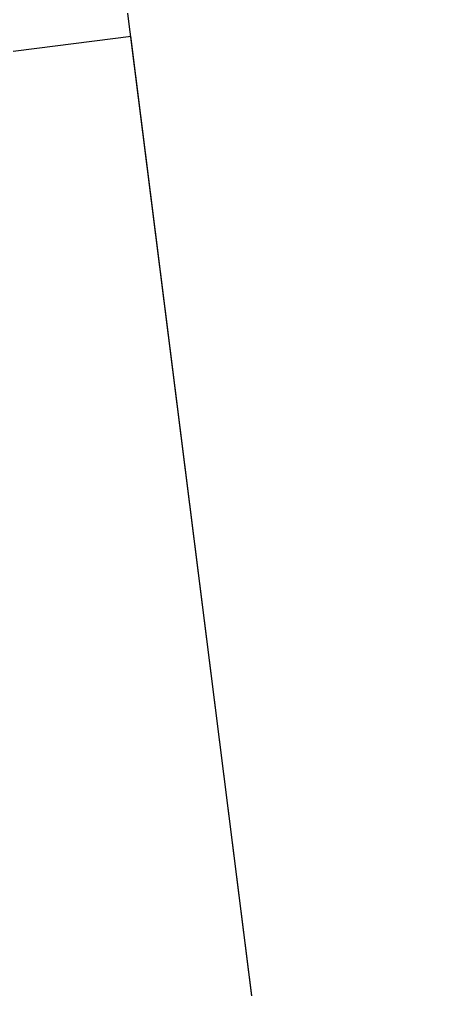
# Model space of a CAD drawing. Header units: inches. Extents: x 2621776591 to 2623670951, y 363331607 to 364354604.
# Drawn here: x 2622187123 to 2622188377, y 363914129 to 363917066 of the extents above; entities that cross this region are included whole.
import ezdxf

# ---------------------------------------------------------------- set-up
doc = ezdxf.new("R2010")
doc.units = ezdxf.units.IN
doc.header["$MEASUREMENT"] = 0
doc.linetypes.add('BORDERX2', pattern=[3.5, 1, -0.5, 1, -0.5, 0, -0.5])
doc.layers.add('CRANE', color=7, linetype='Continuous', true_color=0x7f3f7f)
doc.layers.add('ISLAND', color=7, linetype='Continuous')
doc.layers.add('PIER', color=7, linetype='Continuous')

# ---------------------------------------------------------------- blocks, each defined once
blk = doc.blocks.new('SERVICE ISLAND PLINTH')
at = {"layer": 'ISLAND'}
for p, q in [((0, 0), (0, 2.750999999698251)), ((7.299999999988358, 2.75), (0, 2.75))]:
    blk.add_line(p, q, dxfattribs=at)

msp = doc.modelspace()

# ---------------------------------------------------------------- linework, layer by layer
at = {"layer": 'CRANE', "color": 82, "linetype": 'BORDERX2', "true_color": 0x33cc00}
msp.add_circle((2622181319.124473, 363904427.4818222, -2.182787284255018e-08), 61900.01014620055, dxfattribs=at)
at = {"layer": 'PIER'}
msp.add_line((2622236260.414062, 363530403.1809692), (2622152831.814672, 364191349.5842687), dxfattribs=at)

# ---------------------------------------------------------------- block references
at = {"layer": 'ISLAND', "xscale": 999.9999999999994, "yscale": 999.9999999999994, "zscale": 999.9999999999994, "rotation": 277.1941779778311}
msp.add_blockref('SERVICE ISLAND PLINTH', (2622184731.65039, 363916670.324219), dxfattribs=at)

doc.saveas('drawing.dxf')
